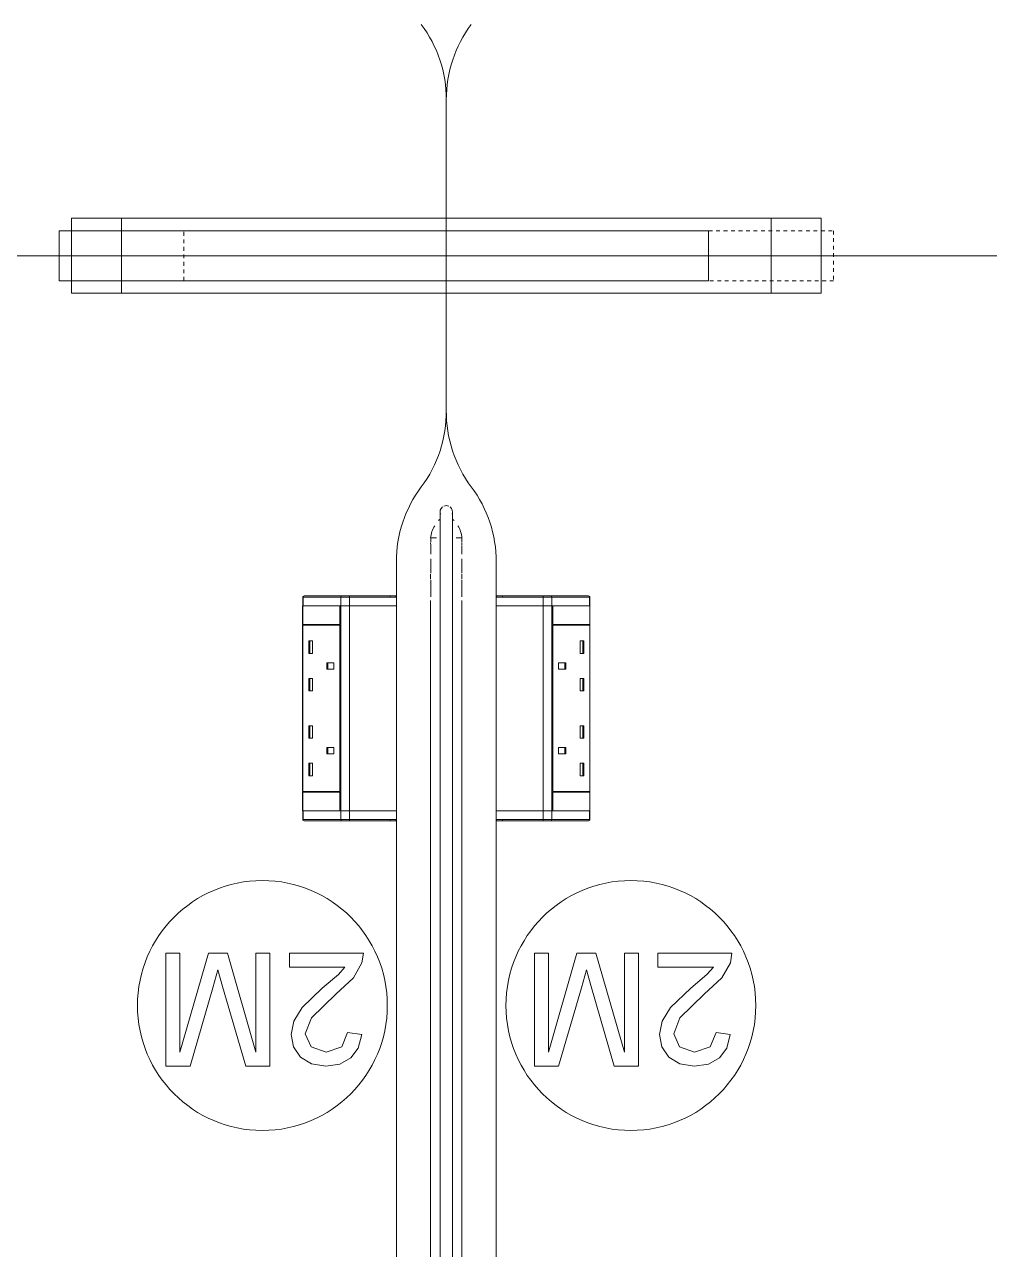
# Model space of a CAD drawing. Header units: millimetres. Extents: x 155927 to 326028, y -36033 to 97293.
# Drawn here: x 186189 to 186962, y 11294 to 12275 of the extents above; entities that cross this region are included whole.
import ezdxf

# ---------------------------------------------------------------- set-up
doc = ezdxf.new("R2010")
doc.units = ezdxf.units.MM
doc.header["$MEASUREMENT"] = 0
doc.linetypes.add('Dash', pattern=[6, 3, -3])
doc.layers.add('I-FURN', color=8, linetype='CONTINUOUS', lineweight=9)
doc.layers.add('I-FURN-HDLN', color=8, linetype='Dash', lineweight=9)

msp = doc.modelspace()

# ---------------------------------------------------------------- linework, layer by layer
at = {"layer": 'I-FURN'}
for p, q in [((186526.72, 12214.61), (186526.72, 12089.61)), ((186526.72, 12089.61), (186526.72, 12214.61)), ((186526.72, 12089.61), (186526.72, 12214.61)), ((186526.72, 12214.61), (186526.72, 12089.61)), ((186266.72, 12119.61), (186226.72, 12119.61)), ((186226.72, 12119.61), (186826.72, 12119.61)), ((186226.72, 12119.61), (186226.72, 12059.61)), ((186226.72, 12119.61), (186226.72, 12109.61)), ((186786.72, 12119.61), (186266.72, 12119.61)), ((186266.72, 12119.61), (186266.72, 12109.61)), ((186266.72, 12119.61), (186266.72, 12059.61)), ((186826.72, 12119.61), (186786.72, 12119.61)), ((186786.72, 12119.61), (186786.72, 12059.61)), ((186786.72, 12119.61), (186786.72, 12059.61)), ((186826.72, 12059.61), (186826.72, 12119.61)), ((186826.72, 12119.61), (186826.72, 12059.61)), ((186226.72, 12109.61), (186216.72, 12109.61)), ((186216.72, 12109.61), (186216.72, 12069.61)), ((186736.72, 12109.61), (186226.72, 12109.61)), ((186736.72, 12069.61), (186736.72, 12109.61)), ((186526.72, 12089.61), (185726.72, 12089.61)), ((185726.72, 12089.61), (186526.72, 12089.61)), ((185726.72, 12089.61), (186526.72, 12089.61)), ((186526.72, 12089.61), (185726.72, 12089.61)), ((186526.72, 12089.61), (186526.72, 11965.72)), ((187326.72, 12089.61), (186526.72, 12089.61)), ((186526.72, 12089.61), (187326.72, 12089.61)), ((186526.72, 11965.72), (186526.72, 12089.61)), ((186526.72, 11965.72), (186526.72, 12089.61)), ((186526.72, 12089.61), (186526.72, 11965.72)), ((186526.72, 12089.61), (187326.72, 12089.61)), ((187326.72, 12089.61), (186526.72, 12089.61)), ((186216.72, 12069.61), (186226.72, 12069.61)), ((186226.72, 12069.61), (186226.72, 12059.61)), ((186226.72, 12069.61), (186736.72, 12069.61)), ((186266.72, 12069.61), (186266.72, 12059.61)), ((186826.72, 12059.61), (186226.72, 12059.61)), ((186226.72, 12059.61), (186266.72, 12059.61)), ((186266.72, 12059.61), (186786.72, 12059.61)), ((186786.72, 12059.61), (186826.72, 12059.61)), ((186521.72, 11884.61), (186521.72, 11884.56)), ((186521.72, 11884.56), (186521.72, 11884.38)), ((186521.72, 11884.38), (186521.72, 11884.1)), ((186521.72, 11884.1), (186521.72, 11883.71)), ((186521.72, 11883.71), (186521.72, 11883.2)), ((186521.72, 11883.2), (186521.72, 11882.58)), ((186521.72, 11882.58), (186521.72, 11881.85)), ((186521.72, 11881.85), (186521.72, 11881.01)), ((186531.72, 11884.52), (186531.72, 11884.61)), ((186531.72, 11884.61), (186531.72, 11884.61)), ((186531.72, 11884.32), (186531.72, 11884.52)), ((186531.72, 11884.01), (186531.72, 11884.32)), ((186531.72, 11883.58), (186531.72, 11884.01)), ((186531.72, 11883.04), (186531.72, 11883.58)), ((186531.72, 11882.39), (186531.72, 11883.04)), ((186531.72, 11881.63), (186531.72, 11882.39)), ((186531.72, 11880.77), (186531.72, 11881.63)), ((186521.72, 11881.01), (186521.72, 11880.07)), ((186521.72, 11880.07), (186521.72, 11879.01)), ((186521.72, 11879.01), (186521.72, 11877.86)), ((186521.72, 11877.86), (186521.72, 11876.6)), ((186521.72, 11876.6), (186521.72, 11875.24)), ((186521.72, 11875.24), (186521.72, 11873.78)), ((186521.72, 11873.78), (186521.72, 11872.23)), ((186521.72, 11872.23), (186521.72, 11870.58)), ((186531.72, 11879.79), (186531.72, 11880.77)), ((186531.72, 11878.71), (186531.72, 11879.79)), ((186531.72, 11877.53), (186531.72, 11878.71)), ((186531.72, 11876.24), (186531.72, 11877.53)), ((186531.72, 11874.85), (186531.72, 11876.24)), ((186531.72, 11873.37), (186531.72, 11874.85)), ((186531.72, 11871.79), (186531.72, 11873.37)), ((186531.72, 11870.12), (186531.72, 11871.79)), ((186518.77, 11863.7), (186514.22, 11863.7)), ((186514.22, 11860.28), (186514.22, 11863.7)), ((186521.72, 11870.58), (186521.72, 11868.84)), ((186521.72, 11868.84), (186521.72, 11867.01)), ((186521.72, 11867.01), (186521.72, 11865.1)), ((186521.72, 11865.1), (186521.72, 11863.1)), ((186521.72, 11863.1), (186521.72, 11861.03)), ((186531.72, 11868.35), (186531.72, 11870.12)), ((186531.72, 11866.5), (186531.72, 11868.35)), ((186531.72, 11864.57), (186531.72, 11866.5)), ((186531.72, 11862.55), (186531.72, 11864.57)), ((186531.72, 11860.46), (186531.72, 11862.55)), ((186539.22, 11863.7), (186534.67, 11863.7)), ((186539.22, 11863.7), (186539.22, 11860.28)), ((186514.19, 11859.01), (186514.19, 11859.89)), ((186514.22, 11850.67), (186514.22, 11858.69)), ((186521.72, 11861.03), (186521.72, 11858.88)), ((186521.72, 11858.88), (186521.72, 11856.66)), ((186521.72, 11856.66), (186521.72, 11854.37)), ((186521.72, 11854.37), (186521.72, 11852.01)), ((186521.72, 11852.01), (186521.72, 11849.6)), ((186531.72, 11858.29), (186531.72, 11860.46)), ((186531.72, 11856.05), (186531.72, 11858.29)), ((186531.72, 11853.74), (186531.72, 11856.05)), ((186531.72, 11851.37), (186531.72, 11853.74)), ((186539.22, 11857.71), (186539.22, 11850.67)), ((186539.25, 11859.89), (186539.25, 11858.11)), ((186486.72, 11816.44), (186486.72, 11844.61)), ((186486.72, 11844.61), (186486.72, 11816.44)), ((186514.22, 11835.62), (186514.22, 11847.12)), ((186521.72, 11849.6), (186521.72, 11847.12)), ((186521.72, 11847.12), (186521.72, 11844.6)), ((186521.72, 11844.6), (186521.72, 11842.02)), ((186521.72, 11842.02), (186521.72, 11839.4)), ((186531.72, 11848.94), (186531.72, 11851.37)), ((186531.72, 11846.45), (186531.72, 11848.94)), ((186531.72, 11843.9), (186531.72, 11846.45)), ((186531.72, 11841.31), (186531.72, 11843.9)), ((186539.22, 11847.12), (186539.22, 11835.62)), ((186566.72, 11844.61), (186566.72, 11816.44)), ((186566.72, 11816.44), (186566.72, 11844.61)), ((186514.19, 11830.78), (186514.19, 11834.85)), ((186521.72, 11839.4), (186521.72, 11836.73)), ((186521.72, 11836.73), (186521.72, 11834.03)), ((186521.72, 11834.03), (186521.72, 11831.3)), ((186531.72, 11838.68), (186531.72, 11841.31)), ((186531.72, 11836.01), (186531.72, 11838.68)), ((186531.72, 11833.3), (186531.72, 11836.01)), ((186531.72, 11830.56), (186531.72, 11833.3)), ((186539.25, 11834.85), (186539.25, 11830.78)), ((186514.22, 11816.65), (186514.22, 11829.89)), ((186521.72, 11831.3), (186521.72, 11828.54)), ((186521.72, 11828.54), (186521.72, 11825.75)), ((186521.72, 11825.75), (186521.72, 11822.95)), ((186521.72, 11822.95), (186521.72, 11820.13)), ((186531.72, 11827.79), (186531.72, 11830.56)), ((186531.72, 11825), (186531.72, 11827.79)), ((186531.72, 11822.19), (186531.72, 11825)), ((186539.22, 11829.89), (186539.22, 11816.65)), ((186411.88, 11816.44), (186411.88, 11809.44)), ((186411.88, 11816.44), (186412.06, 11816.44)), ((186411.88, 11816.44), (186411.88, 11809.44)), ((186411.88, 11809.44), (186411.88, 11816.44)), ((186412.06, 11816.44), (186442.34, 11816.44)), ((186412.06, 11816.44), (186412.06, 11809.44)), ((186412.21, 11817.18), (186412.24, 11817.21)), ((186443.16, 11817.44), (186412.88, 11817.44)), ((186443.16, 11817.44), (186412.88, 11817.44)), ((186442.34, 11816.44), (186449.26, 11816.44)), ((186442.34, 11816.44), (186442.34, 11809.44)), ((186443.16, 11817.44), (186481.73, 11817.44)), ((186448.7, 11817.44), (186443.16, 11817.44)), ((186485.72, 11817.44), (186448.7, 11817.44)), ((186449.26, 11816.44), (186486.72, 11816.44)), ((186449.26, 11816.44), (186449.26, 11809.44)), ((186481.73, 11817.44), (186481.73, 11816.44)), ((186481.73, 11817.44), (186485.72, 11817.44)), ((186486.72, 11816.44), (186486.72, 11809.44)), ((186486.73, 11809.44), (186486.73, 11816.44)), ((186514.19, 10975.52), (186514.19, 11813.7)), ((186521.72, 11820.13), (186521.72, 11817.3)), ((186521.72, 11817.3), (186521.72, 11814.47)), ((186521.72, 11814.47), (186521.72, 11813.7)), ((186521.72, 11813.7), (186521.72, 10975.52)), ((186531.72, 11819.37), (186531.72, 11822.19)), ((186531.72, 11816.54), (186531.72, 11819.37)), ((186531.72, 11813.7), (186531.72, 11816.54)), ((186531.72, 10975.52), (186531.72, 11813.7)), ((186539.25, 11813.7), (186539.25, 10975.52)), ((186566.71, 11816.44), (186566.71, 11809.44)), ((186566.72, 11816.44), (186604.18, 11816.44)), ((186566.72, 11816.44), (186566.72, 11809.44)), ((186567.72, 11817.44), (186567.71, 11817.44)), ((186604.74, 11817.44), (186567.72, 11817.44)), ((186567.72, 11817.44), (186571.71, 11817.44)), ((186571.71, 11816.44), (186571.71, 11817.44)), ((186571.71, 11817.44), (186610.28, 11817.44)), ((186604.18, 11816.44), (186611.1, 11816.44)), ((186604.18, 11816.44), (186604.18, 11809.44)), ((186610.28, 11817.44), (186604.74, 11817.44)), ((186640.56, 11817.44), (186610.28, 11817.44)), ((186640.56, 11817.44), (186610.28, 11817.44)), ((186611.1, 11816.44), (186641.37, 11816.44)), ((186611.1, 11816.44), (186611.1, 11809.44)), ((186641.18, 11817.21), (186641.21, 11817.19)), ((186641.37, 11816.44), (186641.56, 11816.44)), ((186641.37, 11816.44), (186641.37, 11809.44)), ((186641.56, 11809.44), (186641.56, 11816.44)), ((186641.56, 11809.44), (186641.56, 11816.44)), ((186641.56, 11809.44), (186641.56, 11816.44)), ((186411.68, 11794.37), (186411.68, 11809.37)), ((186411.68, 11809.37), (186441.51, 11809.37)), ((186411.88, 11809.44), (186412.06, 11809.44)), ((186411.88, 11809.34), (186411.88, 11645.44)), ((186412.06, 11809.44), (186442.34, 11809.44)), ((186441.51, 11809.37), (186441.51, 11794.37)), ((186441.71, 11794.37), (186441.71, 11809.34)), ((186441.71, 11809.34), (186442.34, 11809.34)), ((186442.34, 11809.44), (186449.26, 11809.44)), ((186449.26, 11809.34), (186442.34, 11809.34)), ((186442.34, 11809.34), (186442.34, 11645.44)), ((186449.26, 11809.44), (186486.72, 11809.44)), ((186486.72, 11809.34), (186449.26, 11809.34)), ((186449.26, 11809.34), (186449.26, 11645.44)), ((186486.72, 11809.34), (186486.72, 11645.44)), ((186486.73, 11645.44), (186486.73, 11809.34)), ((186566.71, 11809.31), (186566.71, 11645.41)), ((186566.72, 11809.44), (186604.18, 11809.44)), ((186566.72, 11645.41), (186566.72, 11809.31)), ((186604.18, 11809.31), (186566.72, 11809.31)), ((186604.18, 11809.44), (186611.1, 11809.44)), ((186604.18, 11645.41), (186604.18, 11809.31)), ((186611.1, 11809.31), (186604.18, 11809.31)), ((186611.93, 11809.37), (186609.47, 11809.37)), ((186611.1, 11809.44), (186641.37, 11809.44)), ((186611.1, 11645.41), (186611.1, 11809.31)), ((186611.1, 11809.31), (186611.73, 11809.31)), ((186611.73, 11809.31), (186611.73, 11794.37)), ((186611.93, 11794.37), (186611.93, 11809.37)), ((186611.93, 11809.37), (186641.76, 11809.37)), ((186641.37, 11809.44), (186641.56, 11809.44)), ((186641.56, 11645.41), (186641.56, 11809.31)), ((186641.76, 11809.37), (186641.76, 11794.37)), ((186441.51, 11794.37), (186411.68, 11794.37)), ((186411.68, 11793.87), (186441.51, 11793.87)), ((186411.68, 11660.87), (186411.68, 11793.87)), ((186412.06, 11793.87), (186412.06, 11794.37)), ((186441.51, 11793.87), (186441.51, 11660.87)), ((186441.71, 11660.87), (186441.71, 11793.87)), ((186611.73, 11793.87), (186611.73, 11660.87)), ((186641.76, 11794.37), (186611.93, 11794.37)), ((186611.93, 11660.87), (186611.93, 11793.87)), ((186641.76, 11793.87), (186611.93, 11793.87)), ((186641.37, 11794.37), (186641.37, 11793.87)), ((186641.76, 11793.87), (186641.76, 11660.87)), ((186416.71, 11781.27), (186416.71, 11771.27)), ((186416.71, 11781.27), (186419.57, 11781.27)), ((186417.45, 11781.27), (186417.45, 11771.27)), ((186419.57, 11781.27), (186419.57, 11771.27)), ((186636.73, 11781.27), (186633.86, 11781.27)), ((186633.86, 11771.27), (186633.86, 11781.27)), ((186635.99, 11771.27), (186635.99, 11781.27)), ((186636.73, 11771.27), (186636.73, 11781.27)), ((186416.71, 11771.27), (186419.57, 11771.27)), ((186431.05, 11763.77), (186431.05, 11758.77)), ((186436.78, 11763.77), (186431.05, 11763.77)), ((186431.79, 11763.77), (186431.79, 11758.77)), ((186436.78, 11758.77), (186436.78, 11763.77)), ((186622.39, 11763.77), (186616.65, 11763.77)), ((186616.65, 11758.77), (186616.65, 11763.77)), ((186621.65, 11758.77), (186621.65, 11763.77)), ((186622.39, 11758.77), (186622.39, 11763.77)), ((186636.73, 11771.27), (186633.86, 11771.27)), ((186431.05, 11758.77), (186436.78, 11758.77)), ((186622.39, 11758.77), (186616.65, 11758.77)), ((186416.71, 11751.27), (186416.71, 11741.27)), ((186416.71, 11751.27), (186419.57, 11751.27)), ((186417.45, 11751.27), (186417.45, 11741.27)), ((186419.57, 11751.27), (186419.57, 11741.27)), ((186636.73, 11751.27), (186633.86, 11751.27)), ((186633.86, 11741.27), (186633.86, 11751.27)), ((186635.99, 11741.27), (186635.99, 11751.27)), ((186636.73, 11741.27), (186636.73, 11751.27)), ((186416.71, 11741.27), (186419.57, 11741.27)), ((186636.73, 11741.27), (186633.86, 11741.27)), ((186416.71, 11713.48), (186416.71, 11703.48)), ((186416.71, 11713.48), (186419.57, 11713.48)), ((186417.45, 11713.48), (186417.45, 11703.48)), ((186419.57, 11713.48), (186419.57, 11703.48)), ((186636.73, 11713.48), (186633.86, 11713.48)), ((186633.86, 11703.48), (186633.86, 11713.48)), ((186635.99, 11703.48), (186635.99, 11713.48)), ((186636.73, 11703.48), (186636.73, 11713.48)), ((186416.71, 11703.48), (186419.57, 11703.48)), ((186431.05, 11695.98), (186431.05, 11690.98)), ((186431.05, 11695.98), (186436.78, 11695.98)), ((186431.79, 11695.98), (186431.79, 11690.98)), ((186436.78, 11695.98), (186436.78, 11690.98)), ((186616.65, 11695.98), (186616.65, 11690.98)), ((186622.39, 11695.98), (186616.65, 11695.98)), ((186621.65, 11690.98), (186621.65, 11695.98)), ((186622.39, 11690.98), (186622.39, 11695.98)), ((186636.73, 11703.48), (186633.86, 11703.48)), ((186431.05, 11690.98), (186436.78, 11690.98)), ((186616.65, 11690.98), (186622.39, 11690.98)), ((186416.71, 11683.48), (186416.71, 11673.48)), ((186416.71, 11683.48), (186419.57, 11683.48)), ((186417.45, 11683.48), (186417.45, 11673.48)), ((186419.57, 11683.48), (186419.57, 11673.48)), ((186636.73, 11683.48), (186633.86, 11683.48)), ((186633.86, 11673.48), (186633.86, 11683.48)), ((186635.99, 11673.48), (186635.99, 11683.48)), ((186636.73, 11673.48), (186636.73, 11683.48)), ((186416.71, 11673.48), (186419.57, 11673.48)), ((186636.73, 11673.48), (186633.86, 11673.48)), ((186411.68, 11660.87), (186441.51, 11660.87)), ((186411.68, 11660.37), (186441.51, 11660.37)), ((186411.68, 11645.37), (186411.68, 11660.37)), ((186412.06, 11660.37), (186412.06, 11660.87)), ((186441.51, 11660.37), (186441.51, 11645.37)), ((186441.71, 11645.44), (186441.71, 11660.37)), ((186611.73, 11660.37), (186611.73, 11645.41)), ((186641.76, 11660.87), (186611.93, 11660.87)), ((186611.93, 11645.37), (186611.93, 11660.37)), ((186611.93, 11660.37), (186641.76, 11660.37)), ((186641.37, 11660.87), (186641.37, 11660.37)), ((186641.76, 11660.37), (186641.76, 11645.37)), ((186441.51, 11645.37), (186411.68, 11645.37)), ((186411.88, 11645.31), (186411.88, 11638.31)), ((186412.06, 11645.31), (186411.88, 11645.31)), ((186411.88, 11645.31), (186411.88, 11638.31)), ((186411.88, 11645.31), (186411.88, 11638.31)), ((186412.06, 11638.31), (186411.88, 11638.31)), ((186412.06, 11638.31), (186412.06, 11645.31)), ((186442.34, 11645.31), (186412.06, 11645.31)), ((186442.34, 11638.31), (186412.06, 11638.31)), ((186412.25, 11637.54), (186412.22, 11637.56)), ((186412.88, 11637.31), (186443.16, 11637.31)), ((186412.88, 11637.31), (186443.16, 11637.31)), ((186441.51, 11645.37), (186443.97, 11645.37)), ((186442.34, 11645.44), (186441.71, 11645.44)), ((186442.34, 11645.44), (186449.26, 11645.44)), ((186442.34, 11638.31), (186442.34, 11645.31)), ((186449.26, 11645.31), (186442.34, 11645.31)), ((186449.26, 11638.31), (186442.34, 11638.31)), ((186481.73, 11637.31), (186443.16, 11637.31)), ((186443.16, 11637.31), (186448.7, 11637.31)), ((186448.7, 11637.31), (186485.72, 11637.31)), ((186449.26, 11645.44), (186486.72, 11645.44)), ((186449.26, 11638.31), (186449.26, 11645.31)), ((186486.72, 11645.31), (186449.26, 11645.31)), ((186486.72, 11638.31), (186449.26, 11638.31)), ((186481.73, 11638.31), (186481.73, 11637.31)), ((186485.72, 11637.31), (186481.73, 11637.31)), ((186485.72, 11637.31), (186485.73, 11637.31)), ((186486.72, 11638.31), (186486.72, 11645.31)), ((186486.72, 10934.61), (186486.72, 11638.31)), ((186486.72, 11638.31), (186486.72, 10934.61)), ((186486.73, 11638.31), (186486.73, 11645.31)), ((186566.71, 11645.31), (186566.71, 11638.31)), ((186566.72, 11645.41), (186604.18, 11645.41)), ((186566.72, 11638.31), (186566.72, 11645.31)), ((186604.18, 11645.31), (186566.72, 11645.31)), ((186566.72, 11638.31), (186566.72, 10934.61)), ((186566.72, 10934.61), (186566.72, 11638.31)), ((186604.18, 11638.31), (186566.72, 11638.31)), ((186571.71, 11637.31), (186567.72, 11637.31)), ((186567.72, 11637.31), (186604.74, 11637.31)), ((186571.71, 11637.31), (186571.71, 11638.31)), ((186610.28, 11637.31), (186571.71, 11637.31)), ((186604.18, 11645.41), (186611.1, 11645.41)), ((186604.18, 11638.31), (186604.18, 11645.31)), ((186611.1, 11645.31), (186604.18, 11645.31)), ((186611.1, 11638.31), (186604.18, 11638.31)), ((186604.74, 11637.31), (186610.28, 11637.31)), ((186610.28, 11637.31), (186640.56, 11637.31)), ((186610.28, 11637.31), (186640.56, 11637.31)), ((186611.73, 11645.41), (186611.1, 11645.41)), ((186611.1, 11638.31), (186611.1, 11645.31)), ((186641.37, 11645.31), (186611.1, 11645.31)), ((186641.37, 11638.31), (186611.1, 11638.31)), ((186641.76, 11645.37), (186611.93, 11645.37)), ((186641.22, 11637.57), (186641.19, 11637.54)), ((186641.37, 11638.31), (186641.37, 11645.31)), ((186641.56, 11645.31), (186641.37, 11645.31)), ((186641.56, 11638.31), (186641.37, 11638.31)), ((186641.56, 11638.31), (186641.56, 11645.31)), ((186641.56, 11638.31), (186641.56, 11645.31)), ((186641.56, 11645.31), (186641.56, 11638.31)), ((186313.52, 11531.47), (186302.22, 11531.47)), ((186302.22, 11531.47), (186302.22, 11441.06)), ((186336.24, 11531.47), (186313.52, 11452.36)), ((186313.52, 11452.36), (186313.52, 11531.47)), ((186351.56, 11531.47), (186336.24, 11531.47)), ((186374.27, 11452.36), (186351.56, 11531.47)), ((186385.57, 11531.47), (186374.27, 11531.47)), ((186374.27, 11531.47), (186374.27, 11452.36)), ((186385.57, 11441.06), (186385.57, 11531.47)), ((186460.44, 11531.47), (186401.11, 11531.47)), ((186401.11, 11531.47), (186401.11, 11520.17)), ((186459.23, 11523.67), (186460.44, 11531.47)), ((186608.52, 11531.47), (186597.22, 11531.47)), ((186597.22, 11531.47), (186597.22, 11441.06)), ((186631.24, 11531.47), (186608.52, 11452.36)), ((186608.52, 11452.36), (186608.52, 11531.47)), ((186646.56, 11531.47), (186631.24, 11531.47)), ((186669.27, 11452.36), (186646.56, 11531.47)), ((186680.57, 11531.47), (186669.27, 11531.47)), ((186669.27, 11531.47), (186669.27, 11452.36)), ((186680.57, 11441.06), (186680.57, 11531.47)), ((186755.44, 11531.47), (186696.11, 11531.47)), ((186696.11, 11531.47), (186696.11, 11520.17)), ((186754.23, 11523.67), (186755.44, 11531.47)), ((186401.11, 11520.17), (186445.5, 11520.17)), ((186445.5, 11520.17), (186440.4, 11514.42)), ((186452.36, 11511.68), (186459.23, 11523.67)), ((186696.11, 11520.17), (186740.5, 11520.17)), ((186740.5, 11520.17), (186735.4, 11514.42)), ((186747.36, 11511.68), (186754.23, 11523.67)), ((186339.86, 11503.68), (186343.9, 11518.09)), ((186343.9, 11518.09), (186347.63, 11504.78)), ((186440.4, 11514.42), (186427.4, 11503.54)), ((186438.21, 11498.58), (186452.36, 11511.68)), ((186634.86, 11503.68), (186638.9, 11518.09)), ((186638.9, 11518.09), (186642.63, 11504.78)), ((186735.4, 11514.42), (186722.4, 11503.54)), ((186733.21, 11498.58), (186747.36, 11511.68)), ((186321.67, 11441.06), (186339.86, 11503.68)), ((186347.63, 11504.78), (186366.12, 11441.06)), ((186427.4, 11503.54), (186411.21, 11488.06)), ((186616.67, 11441.06), (186634.86, 11503.68)), ((186642.63, 11504.78), (186661.12, 11441.06)), ((186722.4, 11503.54), (186706.21, 11488.06)), ((186418.7, 11479.75), (186438.21, 11498.58)), ((186713.7, 11479.75), (186733.21, 11498.58)), ((186411.21, 11488.06), (186404.53, 11476.98)), ((186413.82, 11466.95), (186418.7, 11479.75)), ((186706.21, 11488.06), (186699.53, 11476.98)), ((186708.82, 11466.95), (186713.7, 11479.75)), ((186404.53, 11476.98), (186402.52, 11466.26)), ((186699.53, 11476.98), (186697.52, 11466.26)), ((186402.52, 11466.26), (186404.38, 11456.41)), ((186418.43, 11456.58), (186413.82, 11466.95)), ((186447.73, 11467.9), (186442.97, 11456.48)), ((186459.03, 11466.48), (186447.73, 11467.9)), ((186456.29, 11455.55), (186459.03, 11466.48)), ((186697.52, 11466.26), (186699.38, 11456.41)), ((186713.43, 11456.58), (186708.82, 11466.95)), ((186742.73, 11467.9), (186737.97, 11456.48)), ((186754.03, 11466.48), (186742.73, 11467.9)), ((186751.29, 11455.55), (186754.03, 11466.48)), ((186404.38, 11456.41), (186409.97, 11448.3)), ((186430.44, 11452.36), (186418.43, 11456.58)), ((186442.97, 11456.48), (186430.44, 11452.36)), ((186450.37, 11447.57), (186456.29, 11455.55)), ((186699.38, 11456.41), (186704.97, 11448.3)), ((186725.44, 11452.36), (186713.43, 11456.58)), ((186737.97, 11456.48), (186725.44, 11452.36)), ((186745.37, 11447.57), (186751.29, 11455.55)), ((186302.22, 11441.06), (186321.67, 11441.06)), ((186366.12, 11441.06), (186385.57, 11441.06)), ((186409.97, 11448.3), (186418.75, 11442.87)), ((186418.75, 11442.87), (186430.2, 11441.06)), ((186430.2, 11441.06), (186441.57, 11442.68)), ((186441.57, 11442.68), (186450.37, 11447.57)), ((186597.22, 11441.06), (186616.67, 11441.06)), ((186661.12, 11441.06), (186680.57, 11441.06)), ((186704.97, 11448.3), (186713.75, 11442.87)), ((186713.75, 11442.87), (186725.2, 11441.06)), ((186725.2, 11441.06), (186736.57, 11442.68)), ((186736.57, 11442.68), (186745.37, 11447.57))]:
    msp.add_line(p, q, dxfattribs=at)
at = {"layer": 'I-FURN', "flags": 128}
for points in [[(186411.88, 11816.44), (186411.88, 11816.48), (186411.88, 11816.52), (186411.89, 11816.56), (186411.89, 11816.6), (186411.9, 11816.63), (186411.91, 11816.67), (186411.92, 11816.71), (186411.93, 11816.75), (186411.95, 11816.79), (186411.96, 11816.83), (186411.98, 11816.86), (186411.99, 11816.9), (186412.01, 11816.93)], [(186448.7, 11817.44), (186448.56, 11817.44), (186448.43, 11817.44), (186448.28, 11817.44), (186448.14, 11817.44), (186448, 11817.44), (186447.85, 11817.44), (186447.7, 11817.44), (186447.54, 11817.44), (186447.39, 11817.44), (186447.23, 11817.44), (186447.07, 11817.44), (186446.92, 11817.44), (186446.76, 11817.44), (186446.6, 11817.44), (186446.44, 11817.44), (186446.28, 11817.44), (186446.12, 11817.44), (186445.96, 11817.44), (186445.8, 11817.44), (186445.64, 11817.44), (186445.49, 11817.44), (186445.33, 11817.44), (186445.18, 11817.44), (186445.03, 11817.44), (186444.88, 11817.44), (186444.73, 11817.44), (186444.59, 11817.44), (186444.45, 11817.44), (186444.31, 11817.44), (186444.18, 11817.44), (186444.05, 11817.44), (186443.92, 11817.44), (186443.8, 11817.44), (186443.68, 11817.44), (186443.57, 11817.44), (186443.46, 11817.44), (186443.35, 11817.44), (186443.26, 11817.44), (186443.16, 11817.44)], [(186485.72, 11817.44), (186485.44, 11817.44), (186485.03, 11817.44), (186484.48, 11817.44), (186483.8, 11817.44), (186482.98, 11817.44), (186482.03, 11817.44), (186480.95, 11817.44), (186479.74, 11817.44), (186478.41, 11817.44), (186476.95, 11817.44), (186475.37, 11817.44), (186473.66, 11817.44), (186471.84, 11817.44), (186469.91, 11817.44), (186467.87, 11817.44), (186465.71, 11817.44), (186463.46, 11817.44), (186461.1, 11817.44), (186458.65, 11817.44), (186456.1, 11817.44), (186453.46, 11817.44), (186450.74, 11817.44), (186448.7, 11817.44)], [(186481.73, 11817.44), (186481.89, 11817.44), (186482.05, 11817.44), (186482.21, 11817.44), (186482.37, 11817.44), (186482.52, 11817.44), (186482.68, 11817.44), (186482.83, 11817.44), (186482.99, 11817.44), (186483.14, 11817.44), (186483.29, 11817.44), (186483.43, 11817.44), (186483.58, 11817.44), (186483.72, 11817.44), (186483.85, 11817.44), (186483.99, 11817.44), (186484.12, 11817.44), (186484.24, 11817.44), (186484.37, 11817.44), (186484.48, 11817.44), (186484.6, 11817.44), (186484.71, 11817.44), (186484.81, 11817.44), (186484.91, 11817.44), (186485, 11817.44), (186485.09, 11817.44), (186485.18, 11817.44), (186485.26, 11817.44), (186485.33, 11817.44), (186485.4, 11817.44), (186485.46, 11817.44), (186485.51, 11817.44), (186485.56, 11817.44), (186485.6, 11817.44), (186485.64, 11817.44), (186485.67, 11817.44), (186485.69, 11817.44), (186485.71, 11817.44), (186485.72, 11817.44), (186485.73, 11817.44)], [(186485.73, 11817.44), (186485.72, 11817.44), (186485.72, 11817.44)], [(186485.73, 11817.44), (186485.77, 11817.43), (186485.81, 11817.43), (186485.85, 11817.43), (186485.89, 11817.42), (186485.93, 11817.42), (186485.97, 11817.41), (186486, 11817.4), (186486.04, 11817.38), (186486.08, 11817.37), (186486.12, 11817.36), (186486.15, 11817.34), (186486.19, 11817.32), (186486.22, 11817.3), (186486.26, 11817.28), (186486.29, 11817.26), (186486.33, 11817.24), (186486.36, 11817.21), (186486.39, 11817.19), (186486.42, 11817.16), (186486.45, 11817.13), (186486.47, 11817.1), (186486.5, 11817.07), (186486.52, 11817.04), (186486.55, 11817.01), (186486.57, 11816.98), (186486.59, 11816.94), (186486.61, 11816.91), (186486.63, 11816.87), (186486.64, 11816.84), (186486.66, 11816.8), (186486.67, 11816.76), (186486.69, 11816.72), (186486.7, 11816.68), (186486.71, 11816.64), (186486.71, 11816.61), (186486.72, 11816.57), (186486.72, 11816.53), (186486.73, 11816.49), (186486.73, 11816.45), (186486.73, 11816.44)], [(186566.71, 11816.44), (186566.71, 11816.48), (186566.71, 11816.52), (186566.72, 11816.56), (186566.72, 11816.6), (186566.73, 11816.63), (186566.74, 11816.67), (186566.75, 11816.71), (186566.76, 11816.75), (186566.77, 11816.79), (186566.79, 11816.83), (186566.8, 11816.86), (186566.82, 11816.9), (186566.84, 11816.93), (186566.86, 11816.97), (186566.88, 11817), (186566.91, 11817.03), (186566.93, 11817.06), (186566.96, 11817.1), (186566.98, 11817.12), (186567.01, 11817.15), (186567.04, 11817.18), (186567.07, 11817.21), (186567.1, 11817.23), (186567.14, 11817.25), (186567.17, 11817.28), (186567.2, 11817.3), (186567.24, 11817.32), (186567.27, 11817.34), (186567.31, 11817.35), (186567.35, 11817.37), (186567.38, 11817.38), (186567.42, 11817.39), (186567.46, 11817.4), (186567.5, 11817.41), (186567.54, 11817.42), (186567.58, 11817.43), (186567.62, 11817.43), (186567.66, 11817.43), (186567.7, 11817.44), (186567.71, 11817.44)], [(186567.71, 11817.44), (186567.71, 11817.44), (186567.72, 11817.44), (186567.74, 11817.44), (186567.76, 11817.44), (186567.79, 11817.44), (186567.82, 11817.44), (186567.86, 11817.44), (186567.91, 11817.44), (186567.97, 11817.44), (186568.02, 11817.44), (186568.09, 11817.44), (186568.16, 11817.44), (186568.24, 11817.44), (186568.32, 11817.44), (186568.41, 11817.44), (186568.5, 11817.44), (186568.6, 11817.44), (186568.7, 11817.44), (186568.81, 11817.44), (186568.92, 11817.44), (186569.04, 11817.44), (186569.16, 11817.44), (186569.29, 11817.44), (186569.42, 11817.44), (186569.55, 11817.44), (186569.68, 11817.44), (186569.82, 11817.44), (186569.97, 11817.44), (186570.11, 11817.44), (186570.26, 11817.44), (186570.41, 11817.44), (186570.56, 11817.44), (186570.72, 11817.44), (186570.87, 11817.44), (186571.03, 11817.44), (186571.19, 11817.44), (186571.35, 11817.44), (186571.51, 11817.44), (186571.67, 11817.44), (186571.71, 11817.44)], [(186604.74, 11817.44), (186601.96, 11817.44), (186599.26, 11817.44), (186596.65, 11817.44), (186594.13, 11817.44), (186591.7, 11817.44), (186589.37, 11817.44), (186587.14, 11817.44), (186585.01, 11817.44), (186583, 11817.44), (186581.1, 11817.44), (186579.31, 11817.44), (186577.64, 11817.44), (186576.09, 11817.44), (186574.66, 11817.44), (186573.36, 11817.44), (186572.19, 11817.44), (186571.14, 11817.44), (186570.23, 11817.44), (186569.45, 11817.44), (186568.8, 11817.44), (186568.28, 11817.44), (186567.91, 11817.44), (186567.72, 11817.44)], [(186610.28, 11817.44), (186610.18, 11817.44), (186610.08, 11817.44), (186609.98, 11817.44), (186609.87, 11817.44), (186609.76, 11817.44), (186609.64, 11817.44), (186609.51, 11817.44), (186609.39, 11817.44), (186609.26, 11817.44), (186609.12, 11817.44), (186608.99, 11817.44), (186608.85, 11817.44), (186608.7, 11817.44), (186608.56, 11817.44), (186608.41, 11817.44), (186608.26, 11817.44), (186608.1, 11817.44), (186607.95, 11817.44), (186607.79, 11817.44), (186607.64, 11817.44), (186607.48, 11817.44), (186607.32, 11817.44), (186607.16, 11817.44), (186607, 11817.44), (186606.84, 11817.44), (186606.68, 11817.44), (186606.52, 11817.44), (186606.36, 11817.44), (186606.2, 11817.44), (186606.05, 11817.44), (186605.89, 11817.44), (186605.74, 11817.44), (186605.59, 11817.44), (186605.44, 11817.44), (186605.3, 11817.44), (186605.15, 11817.44), (186605.01, 11817.44), (186604.87, 11817.44), (186604.74, 11817.44)], [(186641.42, 11816.94), (186641.44, 11816.91), (186641.46, 11816.87), (186641.47, 11816.84), (186641.49, 11816.8), (186641.5, 11816.76), (186641.51, 11816.72), (186641.52, 11816.68), (186641.53, 11816.64), (186641.54, 11816.61), (186641.55, 11816.57), (186641.55, 11816.53), (186641.55, 11816.49), (186641.56, 11816.45), (186641.56, 11816.44)], [(186412.02, 11637.81), (186412, 11637.84), (186411.98, 11637.88), (186411.96, 11637.91), (186411.95, 11637.95), (186411.94, 11637.99), (186411.92, 11638.03), (186411.91, 11638.07), (186411.9, 11638.1), (186411.9, 11638.14), (186411.89, 11638.18), (186411.89, 11638.22), (186411.88, 11638.26), (186411.88, 11638.3), (186411.88, 11638.31)], [(186443.16, 11637.31), (186443.26, 11637.31), (186443.35, 11637.31), (186443.46, 11637.31), (186443.57, 11637.31), (186443.68, 11637.31), (186443.8, 11637.31), (186443.92, 11637.31), (186444.05, 11637.31), (186444.18, 11637.31), (186444.31, 11637.31), (186444.45, 11637.31), (186444.59, 11637.31), (186444.73, 11637.31), (186444.88, 11637.31), (186445.03, 11637.31), (186445.18, 11637.31), (186445.33, 11637.31), (186445.49, 11637.31), (186445.64, 11637.31), (186445.8, 11637.31), (186445.96, 11637.31), (186446.12, 11637.31), (186446.28, 11637.31), (186446.44, 11637.31), (186446.6, 11637.31), (186446.76, 11637.31), (186446.92, 11637.31), (186447.08, 11637.31), (186447.23, 11637.31), (186447.39, 11637.31), (186447.54, 11637.31), (186447.7, 11637.31), (186447.85, 11637.31), (186448, 11637.31), (186448.14, 11637.31), (186448.28, 11637.31), (186448.43, 11637.31), (186448.56, 11637.31), (186448.7, 11637.31)], [(186448.7, 11637.31), (186451.48, 11637.31), (186454.18, 11637.31), (186456.79, 11637.31), (186459.31, 11637.31), (186461.74, 11637.31), (186464.07, 11637.31), (186466.3, 11637.31), (186468.42, 11637.31), (186470.44, 11637.31), (186472.34, 11637.31), (186474.13, 11637.31), (186475.8, 11637.31), (186477.35, 11637.31), (186478.78, 11637.31), (186480.08, 11637.31), (186481.25, 11637.31), (186482.3, 11637.31), (186483.21, 11637.31), (186483.99, 11637.31), (186484.64, 11637.31), (186485.15, 11637.31), (186485.53, 11637.31), (186485.72, 11637.31)], [(186485.73, 11637.31), (186485.72, 11637.31), (186485.72, 11637.31), (186485.7, 11637.31), (186485.68, 11637.31), (186485.65, 11637.31), (186485.61, 11637.31), (186485.57, 11637.31), (186485.52, 11637.31), (186485.47, 11637.31), (186485.41, 11637.31), (186485.35, 11637.31), (186485.28, 11637.31), (186485.2, 11637.31), (186485.12, 11637.31), (186485.03, 11637.31), (186484.94, 11637.31), (186484.84, 11637.31), (186484.74, 11637.31), (186484.63, 11637.31), (186484.51, 11637.31), (186484.4, 11637.31), (186484.28, 11637.31), (186484.15, 11637.31), (186484.02, 11637.31), (186483.89, 11637.31), (186483.75, 11637.31), (186483.61, 11637.31), (186483.47, 11637.31), (186483.33, 11637.31), (186483.18, 11637.31), (186483.03, 11637.31), (186482.87, 11637.31), (186482.72, 11637.31), (186482.56, 11637.31), (186482.41, 11637.31), (186482.25, 11637.31), (186482.09, 11637.31), (186481.93, 11637.31), (186481.77, 11637.31), (186481.73, 11637.31)], [(186486.73, 11638.31), (186486.73, 11638.27), (186486.72, 11638.23), (186486.72, 11638.19), (186486.72, 11638.15), (186486.71, 11638.12), (186486.7, 11638.08), (186486.69, 11638.04), (186486.68, 11638), (186486.66, 11637.96), (186486.65, 11637.92), (186486.63, 11637.89), (186486.61, 11637.85), (186486.6, 11637.82), (186486.58, 11637.78), (186486.55, 11637.75), (186486.53, 11637.72), (186486.51, 11637.69), (186486.48, 11637.65), (186486.45, 11637.62), (186486.42, 11637.6), (186486.4, 11637.57), (186486.37, 11637.54), (186486.33, 11637.52), (186486.3, 11637.49), (186486.27, 11637.47), (186486.23, 11637.45), (186486.2, 11637.43), (186486.16, 11637.41), (186486.13, 11637.4), (186486.09, 11637.38), (186486.05, 11637.37), (186486.01, 11637.36), (186485.98, 11637.35), (186485.94, 11637.34), (186485.9, 11637.33), (186485.86, 11637.32), (186485.82, 11637.32), (186485.78, 11637.32), (186485.74, 11637.31), (186485.73, 11637.31)], [(186567.71, 11637.31), (186567.67, 11637.31), (186567.63, 11637.32), (186567.59, 11637.32), (186567.55, 11637.33), (186567.51, 11637.33), (186567.47, 11637.34), (186567.43, 11637.35), (186567.39, 11637.36), (186567.36, 11637.38), (186567.32, 11637.39), (186567.28, 11637.41), (186567.25, 11637.43), (186567.21, 11637.45), (186567.18, 11637.47), (186567.14, 11637.49), (186567.11, 11637.51), (186567.08, 11637.54), (186567.05, 11637.56), (186567.02, 11637.59), (186566.99, 11637.62), (186566.96, 11637.65), (186566.94, 11637.68), (186566.91, 11637.71), (186566.89, 11637.74), (186566.87, 11637.77), (186566.85, 11637.81), (186566.83, 11637.84), (186566.81, 11637.88), (186566.79, 11637.91), (186566.78, 11637.95), (186566.76, 11637.99), (186566.75, 11638.03), (186566.74, 11638.07), (186566.73, 11638.1), (186566.72, 11638.14), (186566.72, 11638.18), (186566.71, 11638.22), (186566.71, 11638.26), (186566.71, 11638.3), (186566.71, 11638.31)], [(186571.71, 11637.31), (186571.55, 11637.31), (186571.39, 11637.31), (186571.23, 11637.31), (186571.07, 11637.31), (186570.91, 11637.31), (186570.76, 11637.31), (186570.6, 11637.31), (186570.45, 11637.31), (186570.3, 11637.31), (186570.15, 11637.31), (186570.01, 11637.31), (186569.86, 11637.31), (186569.72, 11637.31), (186569.58, 11637.31), (186569.45, 11637.31), (186569.32, 11637.31), (186569.19, 11637.31), (186569.07, 11637.31), (186568.95, 11637.31), (186568.84, 11637.31), (186568.73, 11637.31), (186568.63, 11637.31), (186568.53, 11637.31), (186568.43, 11637.31), (186568.34, 11637.31), (186568.26, 11637.31), (186568.18, 11637.31), (186568.11, 11637.31), (186568.04, 11637.31), (186567.98, 11637.31), (186567.93, 11637.31), (186567.88, 11637.31), (186567.83, 11637.31), (186567.8, 11637.31), (186567.77, 11637.31), (186567.74, 11637.31), (186567.73, 11637.31), (186567.71, 11637.31), (186567.71, 11637.31)], [(186567.71, 11637.31), (186567.71, 11637.31), (186567.72, 11637.31)], [(186567.72, 11637.31), (186567.99, 11637.31), (186568.41, 11637.31), (186568.96, 11637.31), (186569.64, 11637.31), (186570.46, 11637.31), (186571.41, 11637.31), (186572.49, 11637.31), (186573.69, 11637.31), (186575.03, 11637.31), (186576.49, 11637.31), (186578.07, 11637.31), (186579.77, 11637.31), (186581.59, 11637.31), (186583.53, 11637.31), (186585.57, 11637.31), (186587.72, 11637.31), (186589.98, 11637.31), (186592.34, 11637.31), (186594.79, 11637.31), (186597.34, 11637.31), (186599.97, 11637.31), (186602.7, 11637.31), (186604.74, 11637.31)], [(186604.74, 11637.31), (186604.87, 11637.31), (186605.01, 11637.31), (186605.15, 11637.31), (186605.3, 11637.31), (186605.44, 11637.31), (186605.59, 11637.31), (186605.74, 11637.31), (186605.89, 11637.31), (186606.05, 11637.31), (186606.2, 11637.31), (186606.36, 11637.31), (186606.52, 11637.31), (186606.68, 11637.31), (186606.84, 11637.31), (186607, 11637.31), (186607.16, 11637.31), (186607.32, 11637.31), (186607.48, 11637.31), (186607.64, 11637.31), (186607.79, 11637.31), (186607.95, 11637.31), (186608.1, 11637.31), (186608.26, 11637.31), (186608.41, 11637.31), (186608.56, 11637.31), (186608.7, 11637.31), (186608.85, 11637.31), (186608.99, 11637.31), (186609.12, 11637.31), (186609.26, 11637.31), (186609.39, 11637.31), (186609.51, 11637.31), (186609.64, 11637.31), (186609.76, 11637.31), (186609.87, 11637.31), (186609.98, 11637.31), (186610.08, 11637.31), (186610.18, 11637.31), (186610.28, 11637.31)], [(186641.56, 11638.31), (186641.55, 11638.27), (186641.55, 11638.23), (186641.55, 11638.19), (186641.54, 11638.15), (186641.54, 11638.12), (186641.53, 11638.08), (186641.52, 11638.04), (186641.5, 11638), (186641.49, 11637.96), (186641.48, 11637.92), (186641.46, 11637.89), (186641.44, 11637.85), (186641.42, 11637.82)]]:
    msp.add_lwpolyline(points, dxfattribs=at)
at = {"layer": 'I-FURN'}
for centre, radius, start, end in [((186426.72, 12214.61), 100, 0, 36.8699), ((186426.72, 12214.61), 100, 0, 36.8699), ((186626.72, 12214.61), 100, 143.1301, 180), ((186626.72, 12214.61), 100, 143.1301, 180), ((186426.69, 11964.63), 100.03, 323.1301, 0.62561), ((186426.69, 11964.63), 100.03, 323.1301, 0.62561), ((186626.74, 11964.63), 100.03, 179.37439, 216.8699), ((186626.74, 11964.63), 100.03, 179.37439, 216.8699), ((186586.72, 11844.61), 100, 143.1301, 180), ((186586.72, 11844.61), 100, 143.1301, 180), ((186466.72, 11844.61), 100, 0, 36.8699), ((186466.72, 11844.61), 100, 0, 36.8699), ((186526.72, 11884.61), 5, 127.27507, 201.82522), ((186526.72, 11884.61), 5, 67.63496, 112.36504), ((186526.72, 11884.61), 5, 338.17478, 52.72493), ((186537.68, 11861.37), 23.6, 149.14362, 174.33362), ((186526.72, 11871.75), 8.51, 125.54054, 136.54863), ((186526.72, 11871.75), 8.51, 43.45137, 54.45946), ((186515.76, 11861.37), 23.6, 5.66638, 30.85638), ((186379.5, 11489.59), 100, 0, 180), ((186674.5, 11489.59), 100, 0, 180), ((186379.5, 11489.59), 100, 180, 0), ((186674.5, 11489.59), 100, 180, 0)]:
    msp.add_arc(centre, radius, start, end, dxfattribs=at)
for centre, major_axis, ratio, start_param, end_param in [((186412.88, 11816.44), (0, 1), 0.819152, 0, 1.570796), ((186443.16, 11816.44), (0, -1), 0.819152, 3.141593, 4.712389), ((186448.7, 11816.44), (0, -1), 0.56467, 1.570796, 3.141593), ((186485.72, 11816.44), (0, -1), 0.998113, 1.570796, 3.141593), ((186567.72, 11816.44), (0, 1), 0.998113, 0, 1.570796), ((186604.74, 11816.44), (0, 1), 0.56467, 0, 1.570796), ((186610.28, 11816.44), (0, 1), 0.819152, 4.712389, 6.283185), ((186640.56, 11816.44), (0, 1), 0.819152, 4.712389, 6.283185), ((186412.88, 11638.31), (0, -1), 0.819152, 4.712389, 6.283185), ((186443.16, 11638.31), (0, -1), 0.819152, 4.712389, 6.283185), ((186448.7, 11638.31), (0, -1), 0.56467, 0, 1.570796), ((186485.72, 11638.31), (0, -1), 0.998113, 0, 1.570796), ((186567.72, 11638.31), (0, 1), 0.998113, 1.570796, 3.141593), ((186604.74, 11638.31), (0, 1), 0.56467, 1.570796, 3.141593), ((186610.28, 11638.31), (0, 1), 0.819152, 3.141593, 4.712389), ((186640.56, 11638.31), (0, -1), 0.819152, 0, 1.570796)]:
    msp.add_ellipse(centre, major_axis=major_axis, ratio=ratio, start_param=start_param, end_param=end_param, dxfattribs=at)
at = {"layer": 'I-FURN-HDLN'}
for p, q in [((186316.72, 12109.61), (186836.72, 12109.61)), ((186316.72, 12069.61), (186316.72, 12109.61)), ((186836.72, 12109.61), (186836.72, 12069.61)), ((186836.72, 12069.61), (186316.72, 12069.61))]:
    msp.add_line(p, q, dxfattribs=at)

doc.saveas('drawing.dxf')
